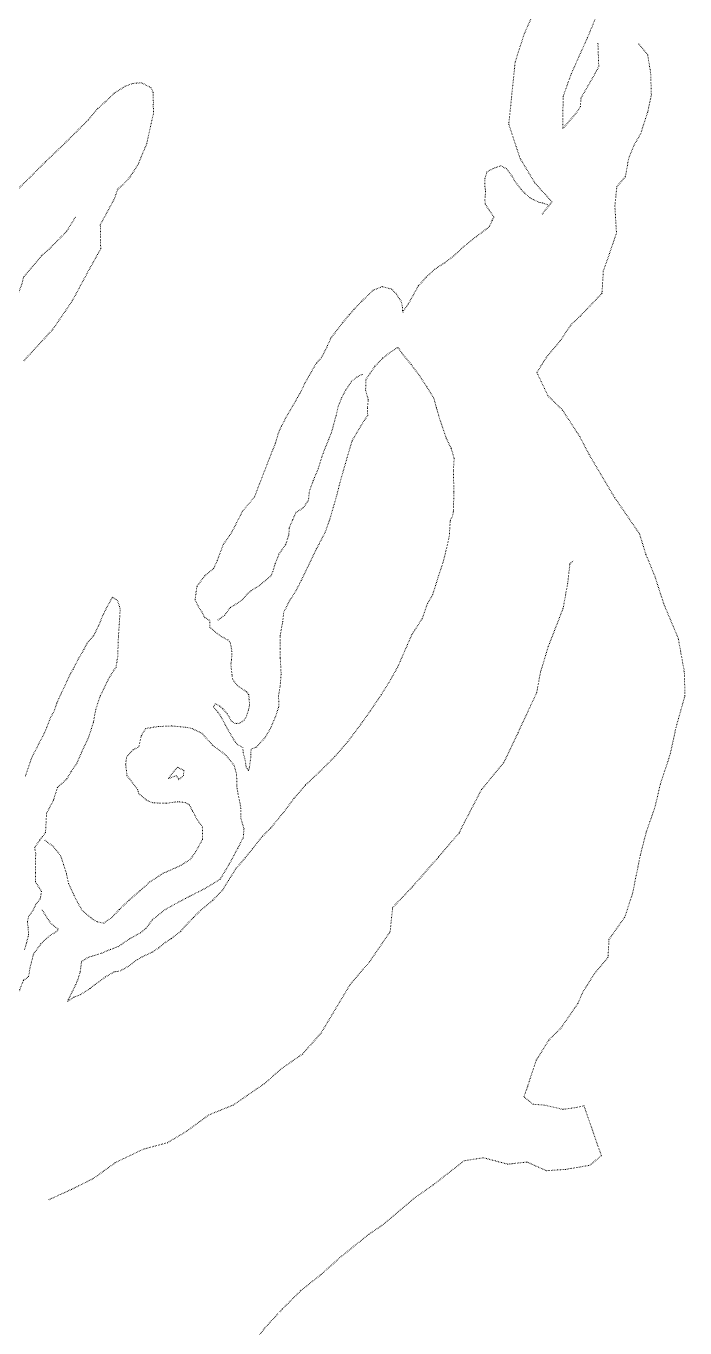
# Model space of a CAD drawing. Extents: x 682410 to 689460, y 7661803 to 7669124.
# Drawn here: x 685697.4 to 685846.4, y 7663694 to 7663988.2 of the extents above; entities that cross this region are included whole.
import ezdxf

# ---------------------------------------------------------------- set-up
doc = ezdxf.new("R2010")
doc.units = 0
doc.header["$MEASUREMENT"] = 0
doc.linetypes.add('DOT', pattern=[0.25, 0, -0.25])
doc.layers.add('02 TOE_Line', color=1, linetype='DOT', lineweight=20)

msp = doc.modelspace()

# ---------------------------------------------------------------- linework, layer by layer
at = {"layer": '02 TOE_Line'}
for points in [[(685813.19, 7663993.58, 4073.75), (685809.96, 7663986.27, 4073.56), (685807.98, 7663980.08, 4073.34), (685806.54, 7663966.04, 4072.84), (685809.12, 7663958.28, 4072.71), (685812.47, 7663952.74, 4072.52), (685816.3, 7663948.53, 4072.36), (685813.93, 7663945.5, 4073.17)], [(685829.02, 7663995.76, 4077.58), (685827.89, 7663993.72, 4077.05), (685826.53, 7663990.91, 4076.2), (685824.31, 7663985.59, 4075.03), (685820.67, 7663977.46, 4074.86), (685818.83, 7663972.35, 4074.64), (685818.73, 7663965.05, 4075.02)], [(685748.72, 7663690.42, 4019.24), (685751.43, 7663694.08, 4021.17), (685755.41, 7663698.36, 4023), (685759.54, 7663702.48, 4024.4), (685764.12, 7663706.13, 4025.7), (685768.82, 7663710.31, 4025.63), (685774.97, 7663715.24, 4025.69), (685778.17, 7663717.41, 4025.17), (685785.1, 7663723.3, 4024.17), (685789.48, 7663726.37, 4023.62), (685796.43, 7663731.81, 4021.98), (685800.79, 7663732.5, 4019.65), (685806.33, 7663731.04, 4017.21), (685810.66, 7663731.53, 4013.52), (685815.05, 7663729.56, 4013.17), (685819.34, 7663729.86, 4007.53), (685824.9, 7663730.8, 4004.81), (685827.47, 7663732.95, 4003.61), (685823.55, 7663744.21, 4008.17), (685821.46, 7663743.8, 4009.18), (685818.76, 7663743.43, 4011.39), (685814.71, 7663744.39, 4014.62), (685812.06, 7663744.58, 4017.65), (685809.98, 7663746.27, 4019.56), (685810.82, 7663748.69, 4022.58), (685812.74, 7663754.51, 4023.53), (685815.59, 7663759.08, 4023.61), (685818.32, 7663761.8, 4023.42), (685822.16, 7663767.36, 4023.05), (685823.26, 7663769.89, 4023), (685825.73, 7663773.86, 4023.34), (685828.98, 7663777.79, 4023.5), (685829.19, 7663781.83, 4024.57), (685832.76, 7663786.88, 4025.02), (685834.5, 7663792.12, 4026.1), (685836.28, 7663800.91, 4027.7), (685837.62, 7663806.12, 4028.89), (685839.57, 7663811.69, 4028.88), (685840.83, 7663817.01, 4029.19), (685843.06, 7663823.8, 4029.15), (685844.33, 7663829.68, 4029.61), (685846.37, 7663836.95, 4030.47), (685846.22, 7663842.34, 4031.73), (685844.85, 7663849.87, 4034.33), (685841.58, 7663857.66, 4035.85), (685839.57, 7663863.89, 4037.61), (685837.51, 7663868.91, 4039.28), (685836.1, 7663873.48, 4040.92), (685833.33, 7663877.52, 4041.77), (685830.46, 7663881.72, 4044.6), (685824.7, 7663891.41, 4046.9), (685822.58, 7663895.47, 4048.37), (685818.69, 7663901.46, 4049.98), (685815.38, 7663904.71, 4053.96), (685812.9, 7663909.93, 4054.33), (685815.07, 7663913.44, 4054.59), (685818.19, 7663917.14, 4055.5), (685820.55, 7663920.68, 4056.65), (685822.67, 7663922.67, 4057.21), (685827.61, 7663927.85, 4058.63), (685827.91, 7663932.82, 4060.68), (685830.88, 7663941.42, 4062.92), (685830.52, 7663947.66, 4064.94), (685830.97, 7663951.94, 4066.43), (685832.91, 7663954.26, 4066.93), (685833.65, 7663958.36, 4068.01), (685834.82, 7663961.25, 4068.97), (685836.37, 7663963.97, 4069.26), (685837.94, 7663968.8, 4070.96), (685838.77, 7663972.68, 4072.09), (685838.61, 7663977.67, 4073.54), (685837.94, 7663981.75, 4074.89), (685835.89, 7663984.19, 4075.66)], [(685818.73, 7663965.05, 4075.02), (685821.95, 7663968.77, 4075), (685822.72, 7663970.05, 4075.12), (685822.88, 7663972, 4074.99), (685826.88, 7663979, 4075.07), (685826.69, 7663984.5, 4075.16)], [(685696.91, 7663912.58, 4072.6), (685703.48, 7663919.72, 4072.37), (685707.86, 7663926.11, 4072.47), (685711.18, 7663932.28, 4072.5), (685714.3, 7663937.91, 4072.59), (685714.21, 7663943.36, 4072.93), (685717.36, 7663949.14, 4072.81), (685718.15, 7663951.4, 4072.88), (685719.49, 7663952.52, 4072.9), (685721.02, 7663954.29, 4073.28), (685722.83, 7663957.09, 4072.97), (685723.34, 7663958.44, 4072.92), (685724.74, 7663961.72, 4072.96), (685725.48, 7663965.15, 4073.13), (685726.24, 7663968.52, 4073.11), (685726.18, 7663970.12, 4073.06), (685726.2, 7663971.01, 4073.09), (685726.12, 7663973.22, 4073.16), (685725.68, 7663974.31, 4073.19), (685723.48, 7663975.43, 4073.26), (685721.57, 7663975.27, 4073.32), (685719.81, 7663974.63, 4073.38), (685717.36, 7663973.07, 4073.46), (685715.33, 7663971.09, 4073.61), (685713.66, 7663969.62, 4073.57), (685711.44, 7663966.99, 4073.53), (685706.19, 7663961.74, 4074), (685701.81, 7663957.58, 4074.11), (685698.11, 7663953.84, 4074.38), (685694.6, 7663950.45, 4074.54)], [(685815.31, 7663947.85, 4071.64), (685814.14, 7663948.27, 4072.42), (685813.37, 7663948.41, 4072.64), (685812.07, 7663949.02, 4072.78), (685811.3, 7663949.46, 4072.93), (685810.15, 7663950.45, 4073.18), (685809.29, 7663951.36, 4073.05), (685808.02, 7663953.05, 4073.09), (685807.29, 7663954.29, 4073.1), (685806.07, 7663955.98, 4073.36), (685804.76, 7663956.67, 4073.74), (685802.89, 7663956, 4073.62), (685801.61, 7663955.26, 4073.62), (685801.15, 7663953.77, 4073.45), (685801.14, 7663952.01, 4073.37), (685801.3, 7663950.89, 4073.33), (685801.14, 7663948.9, 4073.27), (685801.22, 7663947.99, 4073.29), (685802.11, 7663946.67, 4073.27), (685803.18, 7663945.06, 4073.17), (685802.77, 7663944.3, 4073.13), (685802.22, 7663942.98, 4073.1), (685801.75, 7663942.57, 4073.02), (685799.15, 7663940.64, 4073.04), (685796.46, 7663938.51, 4072.96), (685794.11, 7663936.29, 4072.77), (685791.94, 7663934.67, 4073.07), (685789.8, 7663933.28, 4073.06), (685787.89, 7663931.49, 4073.3), (685786.07, 7663929.5, 4072.97), (685783.87, 7663925.49, 4072.66), (685782.8, 7663924, 4072.58), (685782.57, 7663923.55, 4072.76), (685782.47, 7663925.03, 4072.47), (685782.19, 7663926.04, 4072.59), (685781.06, 7663927.78, 4072.73), (685780.09, 7663928.78, 4073.16), (685777.92, 7663929.36, 4072.71), (685775.9, 7663928.54, 4072.61), (685773.35, 7663926.08, 4072.43), (685771.51, 7663924.18, 4072.35), (685770.44, 7663922.97, 4072.26), (685768.96, 7663921.15, 4072.33), (685767.47, 7663919.23, 4072.28), (685766.32, 7663917.69, 4072.25), (685765.35, 7663915.55, 4072.28), (685764.17, 7663913.24, 4072.31), (685763.05, 7663912.04, 4072.41), (685760.44, 7663907.52, 4072.44), (685759.52, 7663905.55, 4072.32), (685757.97, 7663902.87, 4072.27), (685756.22, 7663899.85, 4072.14), (685755.14, 7663897.79, 4072.06), (685754.45, 7663896.24, 4072.06), (685753.76, 7663893.83, 4071.99), (685753.18, 7663892.46, 4072.08), (685749.02, 7663881.75, 4072.16), (685746.34, 7663878.59, 4071.93), (685744.02, 7663874.03, 4071.87), (685743.42, 7663873.08, 4071.87), (685742.02, 7663871.12, 4071.91), (685740.64, 7663867.44, 4071.83), (685739.81, 7663865.62, 4072.05), (685737.8, 7663864, 4072.07), (685736.02, 7663861.56, 4072), (685735.64, 7663858.6, 4072.06), (685736.24, 7663857.31, 4071.99), (685737.15, 7663855.85, 4071.99), (685737.81, 7663854.58, 4072.31), (685738.99, 7663853.85, 4072.34), (685738.94, 7663852.39, 4072.36), (685739.71, 7663851.72, 4072.23), (685741.29, 7663850.46, 4072.27), (685743.05, 7663849.5, 4072.18), (685743.56, 7663849.03, 4072.13), (685743.97, 7663846.9, 4072.06), (685743.86, 7663844.89, 4072.1), (685743.71, 7663843.88, 4072.13), (685743.98, 7663841.59, 4072.08), (685744.13, 7663840.58, 4072.19), (685745.21, 7663839.2, 4072.09), (685746.03, 7663838.61, 4072), (685747.25, 7663837.82, 4071.93), (685747.75, 7663837.15, 4071.9), (685747.85, 7663836.09, 4071.82), (685747.94, 7663834.78, 4071.87), (685747.67, 7663833.62, 4072), (685747.28, 7663832.36, 4071.97), (685746.82, 7663831.46, 4071.99), (685745.74, 7663830.67, 4072.06), (685744.71, 7663830.66, 4072.02), (685743.82, 7663831.19, 4072.02), (685742.9, 7663832.85, 4071.97), (685741.83, 7663834.03, 4072.06), (685741.16, 7663834.6, 4072.05), (685740.19, 7663835.09, 4072.11), (685739.81, 7663834.36, 4072.09), (685740.83, 7663833.15, 4072.05), (685741.55, 7663832.06, 4071.97), (685742.52, 7663830.22, 4071.9), (685743.56, 7663828.39, 4071.73), (685744.39, 7663826.94, 4071.38), (685745.19, 7663825.85, 4071.03), (685746.45, 7663825.21, 4070.91), (685746.48, 7663824.1, 4070.57), (685746.87, 7663822.64, 4070.36), (685747.2, 7663820.81, 4070.17), (685747.71, 7663819.93, 4070.03), (685747.94, 7663820.83, 4069.97), (685748.2, 7663822.84, 4069.91), (685748.24, 7663823.7, 4069.91), (685748.29, 7663824.82, 4069.93), (685749.51, 7663825.31, 4069.89), (685751.41, 7663827.41, 4069.78), (685752.72, 7663829.65, 4069.79), (685753.82, 7663832.19, 4069.72), (685754.57, 7663834.5, 4069.57), (685754.5, 7663836.93, 4069.5), (685754.87, 7663839.22, 4069.58), (685755.08, 7663841.78, 4069.29), (685754.89, 7663845.5, 4069.09), (685754.87, 7663847.52, 4068.99), (685754.87, 7663850.5, 4068.82), (685755.43, 7663853.67, 4068.76), (685755.67, 7663855.77, 4068.9), (685756.91, 7663858.24, 4069.09), (685758.41, 7663860.59, 4068.89), (685759.62, 7663862.95, 4068.84), (685761.22, 7663866.22, 4068.84), (685763.08, 7663870.1, 4068.82), (685765.05, 7663873.85, 4068.9), (685765.95, 7663876.43, 4068.67), (685766.16, 7663877.04, 4068.64), (685767.6, 7663881.98, 4068.94), (685768.47, 7663885.37, 4069.04), (685769.41, 7663888.67, 4069.16), (685770.37, 7663892.03, 4069.44), (685771.15, 7663894.57, 4069.73), (685772.75, 7663897.28, 4069.72), (685774.65, 7663900.31, 4069.81), (685774.57, 7663901.91, 4069.98), (685774.78, 7663903.83, 4070.13), (685774.18, 7663905.92, 4070.61), (685774.25, 7663908.38, 4070.69), (685776.29, 7663911.35, 4071.3), (685778.1, 7663913.24, 4071), (685779.48, 7663914.32, 4071.13), (685781.47, 7663915.64, 4071.03), (685782.41, 7663914.3, 4070.75), (685784.47, 7663911.74, 4070.24), (685786.35, 7663909.25, 4069.89), (685788.02, 7663906.69, 4069.59), (685789.6, 7663904.16, 4069.38), (685790.2, 7663901.93, 4069.04), (685790.9, 7663899.53, 4068.79), (685792.41, 7663895.12, 4068.37), (685793.53, 7663892.79, 4068.29), (685794.19, 7663890.57, 4068.08), (685794.02, 7663887.66, 4067.93), (685794.14, 7663882.93, 4067.57), (685794.02, 7663878.62, 4067.61), (685793.85, 7663877.57, 4067.69), (685793.3, 7663876.41, 4067.68), (685793.09, 7663872.89, 4067.74), (685791.81, 7663867.44, 4067.68), (685790.53, 7663863.54, 4067.92), (685789.33, 7663859.74, 4068.13), (685788.17, 7663857.74, 4068.18), (685786.93, 7663854.25, 4068.31), (685784.66, 7663850.78, 4068.06), (685781.42, 7663843.35, 4068.32), (685779.48, 7663839.94, 4068.55), (685777.7, 7663837.11, 4068.67), (685775.19, 7663833.4, 4068.61), (685772.99, 7663830.31, 4068.57), (685770.1, 7663826.45, 4068.95), (685767.21, 7663823.15, 4069.2), (685764.01, 7663819.93, 4069.73), (685760.6, 7663816.73, 4070.01), (685757.95, 7663813.67, 4070.05), (685755.7, 7663810.62, 4070.22), (685752.7, 7663806.98, 4070.52), (685750.85, 7663805.14, 4070.44), (685748.58, 7663802.28, 4070.61), (685746.94, 7663800.27, 4070.81), (685744.92, 7663797.95, 4070.95), (685743.39, 7663795.49, 4070.81), (685741.89, 7663793.05, 4070.91), (685739.56, 7663790.6, 4071.03), (685737.08, 7663788.59, 4071.16), (685735.28, 7663786.82, 4071.35), (685733.41, 7663784.85, 4071.35), (685732.32, 7663783.62, 4071.2), (685730.26, 7663782.04, 4071.35), (685728.85, 7663781.12, 4071.44), (685727.36, 7663779.89, 4071.58), (685725.85, 7663778.89, 4071.52), (685723.65, 7663777.9, 4071.5), (685722.51, 7663777.25, 4071.7), (685720.61, 7663775.8, 4071.66), (685718.76, 7663774.73, 4071.8), (685717.27, 7663774.47, 4071.92), (685715.39, 7663773.37, 4072.01), (685713.7, 7663772.13, 4072.28), (685713.07, 7663771.68, 4072.33), (685711.82, 7663770.71, 4072.31), (685709.69, 7663769.31, 4072.46), (685708.18, 7663768.75, 4072.52), (685706.79, 7663767.84, 4072.73), (685707.01, 7663768.33, 4072.65), (685707.84, 7663769.99, 4072.42), (685708.66, 7663771.65, 4072.41), (685709.11, 7663772.69, 4072.32), (685709.68, 7663774.54, 4072.29), (685709.97, 7663776.84, 4072.29), (685711.43, 7663777.78, 4072.35), (685712.81, 7663778.18, 4072.19), (685714.52, 7663778.74, 4072.12), (685716.53, 7663779.58, 4071.96), (685718.24, 7663780.2, 4071.88), (685720.76, 7663781.93, 4071.79), (685723.29, 7663783.36, 4071.84), (685724.59, 7663784.4, 4071.76), (685726.03, 7663786.32, 4071.74), (685728.77, 7663788.51, 4071.63), (685730.94, 7663789.76, 4071.5), (685734.48, 7663791.63, 4071.39), (685737.6, 7663793.19, 4071.19), (685741.31, 7663795.45, 4070.99), (685743.38, 7663798.9, 4071.28), (685745.29, 7663802.45, 4071.31), (685746.51, 7663804.8, 4070.84), (685746.7, 7663806.79, 4070.69), (685745.97, 7663809.23, 4070.64), (685746.01, 7663811.39, 4070.41), (685745.12, 7663815.91, 4070.53), (685745.07, 7663816.76, 4070.28), (685745.01, 7663819.14, 4070.27), (685744.48, 7663821.13, 4070.41), (685742.58, 7663823.51, 4070.97), (685739.55, 7663825.74, 4071.99), (685737.24, 7663828.37, 4072.5), (685734.97, 7663829.49, 4072.95), (685733.43, 7663829.79, 4072.83), (685730.34, 7663830.07, 4072.84), (685727.33, 7663829.95, 4073), (685724.47, 7663829.49, 4072.89), (685723.45, 7663827.81, 4073.09), (685722.95, 7663825.39, 4073.27), (685721.59, 7663824.67, 4073.21), (685720.17, 7663823.08, 4073.91), (685719.93, 7663821.45, 4074.2), (685720.24, 7663818.85, 4074.23), (685722.7, 7663815.66, 4074.34), (685722.89, 7663814.77, 4074.42), (685724.68, 7663813.29, 4074.54), (685726.06, 7663812.7, 4074.54), (685729.12, 7663812.6, 4074.42), (685731.7, 7663812.95, 4074.32), (685733.42, 7663812.78, 4074.29), (685734.36, 7663812.22, 4074.34), (685735.08, 7663810.8, 4074.43), (685736.23, 7663808.71, 4074.66), (685737.33, 7663807.21, 4074.35), (685737.32, 7663804.46, 4074.22), (685735.75, 7663801.61, 4074.17), (685734.53, 7663799.89, 4074.15), (685732.47, 7663798.6, 4074.16), (685730.13, 7663797.52, 4073.99), (685728.43, 7663796.78, 4074.06), (685725.4, 7663794.82, 4074.05), (685723.16, 7663792.83, 4074.08), (685720.62, 7663790.61, 4074.15), (685718.48, 7663788.56, 4074.38), (685716.8, 7663786.79, 4074.53), (685715, 7663785.52, 4074.52), (685713.35, 7663785.85, 4074.46), (685711.98, 7663786.78, 4074.68), (685710.13, 7663788.39, 4074.76), (685708.93, 7663790.45, 4074.78), (685708.26, 7663791.82, 4074.67), (685707.04, 7663794.48, 4074.64), (685706.54, 7663796.75, 4074.78), (685705.92, 7663798.71, 4074.7), (685705.24, 7663800.75, 4074.69), (685703.45, 7663802.95, 4074.69), (685701.66, 7663804.23, 4074.6)], [(685708.57, 7663945.03, 4075.68), (685706.59, 7663941.84, 4075.51), (685703.9, 7663939.12, 4075.68), (685702.64, 7663937.84, 4075.57), (685700.88, 7663936.29, 4075.53), (685696.86, 7663931.54, 4075.28), (685696.47, 7663929.83, 4075.34), (685695.67, 7663927.89, 4075.31), (685694.15, 7663925.5, 4075.7), (685692.36, 7663923.38, 4075.68), (685690.34, 7663921.46, 4075.63), (685687.41, 7663919.59, 4075.62), (685684.08, 7663917.97, 4075.85), (685681.54, 7663916.02, 4075.98), (685679.46, 7663914.47, 4076.25)], [(685740.78, 7663853.98, 4072.85), (685742.32, 7663855.1, 4073.37), (685743.61, 7663856.87, 4073.57), (685744.85, 7663857.58, 4073.16), (685746.27, 7663858.55, 4072.49), (685747.39, 7663859.85, 4071.96), (685748.31, 7663860.67, 4071.77), (685750.1, 7663861.74, 4071.76), (685752.77, 7663863.97, 4071.85), (685753.2, 7663864.99, 4071.85), (685753.75, 7663866.75, 4071.76), (685754.6, 7663868.9, 4071.73), (685756.12, 7663871.1, 4071.95), (685756.82, 7663873.25, 4071.94), (685756.92, 7663874.86, 4071.87), (685757.7, 7663876.68, 4072.06), (685758.43, 7663878.3, 4072.63), (685760.1, 7663879.39, 4072.5), (685761.27, 7663881.08, 4072.54), (685761.46, 7663883.13, 4072.41), (685762.36, 7663885.52, 4072.18), (685763.49, 7663888.29, 4072.19), (685764.31, 7663890.93, 4072.17), (685764.87, 7663892.48, 4072.24), (685765.84, 7663894.86, 4072.46), (685766.45, 7663896.38, 4072.52), (685766.76, 7663897.43, 4072.59), (685767.5, 7663900.19, 4072.69), (685767.94, 7663902.19, 4072.6), (685768.78, 7663904.27, 4072.84), (685769.71, 7663906.02, 4073.13), (685771.02, 7663907.96, 4072.9), (685772.16, 7663908.91, 4072.53), (685773.12, 7663909.42, 4072.04), (685773.6, 7663909.51, 4071.64)], [(685702.55, 7663722.99, 4047.25), (685707.66, 7663725.34, 4047.11), (685712.62, 7663727.79, 4047.11), (685717.59, 7663731.39, 4047.96), (685723.88, 7663734.42, 4048), (685729.38, 7663735.9, 4048.07), (685733.85, 7663738.58, 4047.08), (685738.68, 7663742.14, 4047.39), (685744.27, 7663744.41, 4047.26), (685751.26, 7663749.22, 4046.76), (685755.24, 7663752.69, 4047.16), (685759.91, 7663755.94, 4047.14), (685764.05, 7663760.59, 4045.86), (685770.71, 7663771.66, 4047.79), (685775.07, 7663776.77, 4046.89), (685779.73, 7663783.6, 4046.81), (685780.28, 7663789.04, 4047.94), (685784.8, 7663793.76, 4049.61), (685790.67, 7663800.47, 4048.22), (685795.34, 7663805.92, 4048.47), (685796.47, 7663808.2, 4048.6), (685800.37, 7663815.68, 4048.45), (685805.43, 7663821.84, 4048.61), (685808.63, 7663828.55, 4048.06), (685812.85, 7663837.61, 4048.9), (685813.72, 7663842.27, 4048.39), (685815.47, 7663848.01, 4048.49), (685818.83, 7663856.67, 4049.84), (685819.86, 7663862.34, 4049.52), (685820.36, 7663866.7, 4049.63), (685821.1, 7663867.45, 4049.51)], [(685697.28, 7663818.76, 4074.39), (685698.74, 7663822.97, 4074.1), (685701.47, 7663828.29, 4073.62), (685702.05, 7663829.63, 4073.52), (685702.92, 7663831.89, 4073.37), (685703.75, 7663833.4, 4073.23), (685704.4, 7663835.27, 4073.14), (685705.1, 7663836.89, 4073.05), (685706.16, 7663839.09, 4072.97), (685707.59, 7663842.16, 4072.78), (685708.09, 7663842.92, 4072.69), (685709.21, 7663845.14, 4072.62), (685710.5, 7663847.32, 4072.4), (685711.23, 7663848.81, 4072.42), (685712.78, 7663850.55, 4072.37), (685713.8, 7663852.68, 4072.31), (685714.97, 7663855.51, 4072.1), (685716.93, 7663859.18, 4072.09), (685718.09, 7663858.45, 4072.13), (685718.71, 7663856.53, 4072.04), (685718.57, 7663854.45, 4071.96), (685718.41, 7663851.64, 4071.92), (685718.3, 7663850.38, 4072.07), (685718.15, 7663845.84, 4072.19), (685717.76, 7663843.34, 4072.35), (685717.18, 7663842.52, 4072.16), (685715.95, 7663840.51, 4072.71), (685714.2, 7663836.85, 4072.75), (685713.18, 7663833.81, 4072.88), (685712.64, 7663830.88, 4073.09), (685712.11, 7663829.23, 4073.37), (685711.58, 7663827.58, 4073.56), (685709.92, 7663823.99, 4073.91), (685708.93, 7663821.68, 4074.15), (685707.63, 7663819.78, 4074.42), (685706.64, 7663818.11, 4074.63), (685704.51, 7663816.15, 4074.99), (685703.61, 7663813.28, 4074.64), (685702.05, 7663810.32, 4074.94), (685701.83, 7663805.97, 4074.71), (685701.04, 7663804.98, 4074.75), (685700.54, 7663804.28, 4075.14), (685699.37, 7663802.61, 4075.96), (685699.62, 7663801.23, 4075.97), (685699.53, 7663799.81, 4075.72), (685699.58, 7663796.8, 4076), (685699.54, 7663794.83, 4076.2), (685700.94, 7663792.66, 4076.41), (685700.63, 7663791.03, 4076.36), (685699.59, 7663789.69, 4076.67), (685699.04, 7663788.43, 4076.84), (685697.98, 7663786.97, 4077.28), (685697.72, 7663785.69, 4077.33), (685697.91, 7663784.46, 4077.29), (685697.97, 7663782.89, 4077.38), (685697.51, 7663780.91, 4077.6), (685697.02, 7663779.4, 4077.64)], [(685731.9, 7663817.91, 4075.98), (685733.01, 7663818.9, 4075.91), (685733.11, 7663820, 4076.07), (685731.63, 7663820.76, 4076.44), (685730.28, 7663819.09, 4076.1), (685729.61, 7663818.17, 4076.08), (685731.35, 7663818.83, 4076.28), (685732, 7663818.1, 4075.95)], [(685689.1, 7663767.75, 4077.39), (685689.77, 7663766.71, 4077.52), (685691.01, 7663766.22, 4077.83), (685692.55, 7663767.21, 4077.78), (685694.62, 7663768.74, 4077.76), (685696, 7663770.49, 4077.81), (685696.85, 7663772.61, 4077.75), (685697.98, 7663773.41, 4077.98), (685698.35, 7663775.51, 4077.78), (685699.09, 7663778.49, 4077.67), (685700.79, 7663780.86, 4077.13), (685702.58, 7663782.54, 4076.62), (685704.37, 7663783.66, 4076.13), (685704.72, 7663784.14, 4075.98), (685703.05, 7663785.41, 4076.16), (685700.94, 7663788.65, 4076.34)]]:
    msp.add_polyline3d(points, dxfattribs=at)

doc.saveas('drawing.dxf')
